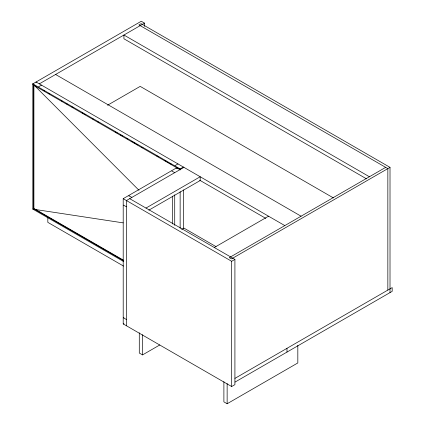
<?xml version="1.0" encoding="UTF-8"?>
<svg xmlns="http://www.w3.org/2000/svg" width="425" height="425" viewBox="0 0 425 425"><rect width="100%" height="100%" fill="white"/><g stroke="black" fill="none" stroke-linecap="round" stroke-linejoin="round"><path stroke-width="0.64" d="M176.407 168.507L176.89 167.673L180.142 169.554M123.563 324.121L123.925 323.494M123.686 261.572L32.815 209.111L32.815 83.868L141.275 21.25L144.532 23.131L144.532 26.44M39.323 83.868L144.532 23.131M38.601 86.79L41.496 85.122M107.525 105.235L140.192 86.376L333.359 197.896M123.686 260.738L33.538 208.691L33.538 85.122L33.904 84.915L33.904 208.484L32.815 209.111L123.176 222.87M175.079 165.585L177.974 163.917M129.71 198.672L234.913 259.409L234.913 384.652L231.662 386.527L123.202 323.908L123.202 198.672L176.89 167.673M183.94 167.36L126.453 200.547L126.453 325.789M145.977 208.064L200.207 176.752L200.207 180.513L148.83 210.173M181.656 229.42L183.94 228.103L216.033 246.633M214.306 247.515L268.536 216.203M123.925 317.65L123.563 317.858L126.453 319.526M385.677 167.36L229.309 257.635L231.482 258.889L390.012 167.36L390.012 292.602M123.202 198.672L231.662 261.29L234.913 259.409M139.288 332.807L139.288 353.026L142.545 354.907L159.784 344.957M234.929 378.383L392.185 287.592L392.185 291.348L235.041 382.075M223.89 381.65L223.89 401.869L227.141 403.75L297.824 362.945L297.824 345.334M390.012 167.36L141.095 23.651L138.927 24.905L387.844 168.613L387.844 290.094M369.405 176.752L123.925 35.025L123.925 38.781L366.531 178.851M55.595 74.476L301.075 216.203M284.808 225.595L36.072 81.988L36.072 82.407M183.398 167.466L183.398 167.046L179.419 169.347L33.538 85.122L32.815 83.868L180.142 168.927L180.142 169.968M199.723 180.232L265.837 218.402M43.191 90.275L44.338 90.939M48.349 93.256L49.497 93.914M61.54 100.868L62.688 101.532M66.125 103.519L67.846 104.513M71.288 106.5L73.01 107.493M82.184 112.79L83.332 113.448M84.479 114.113L85.622 114.777M92.507 118.745L93.654 119.409M97.665 121.725L98.812 122.389M115.441 131.989L117.162 132.982M120.604 134.969L122.326 135.963M126.337 138.279L127.484 138.943M131.5 141.259L132.648 141.923M133.795 142.582L134.943 143.246M136.659 144.24L137.806 144.904M141.822 147.22L142.97 147.884M156.729 155.826L158.451 156.82M164.757 160.464L166.478 161.458M167.625 162.116L168.773 162.78M169.92 163.444L171.642 164.438M171.827 171.015L174.718 172.683M131.877 197.418L128.988 195.75L128.988 196.164M123.563 205.142L126.453 206.81M33.904 208.484L123.473 260.196M123.542 266.082L47.823 222.365L47.823 217.143M32.815 83.868L138.986 190.288M286.976 348.33L286.976 352.091M231.662 261.29L231.662 386.527M227.141 383.531L227.141 403.75M183.398 189.885L183.398 228.342M180.142 191.728L180.142 228.23M174.718 194.857L174.718 225.356M172.369 196.153L172.369 224.002M142.545 334.688L142.545 354.907"/></g></svg>
